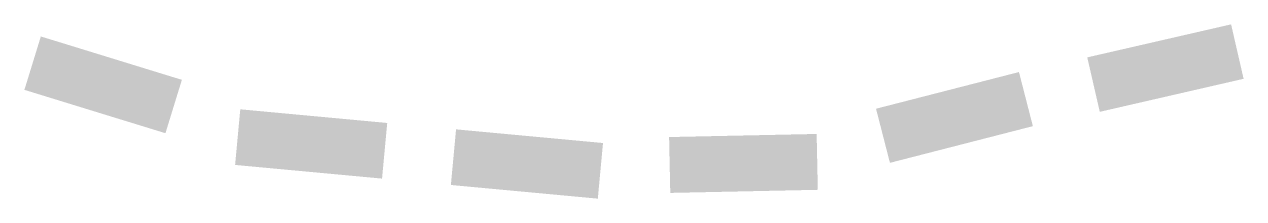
# Model space of a CAD drawing. Extents: x 587451 to 600081, y 7506605 to 7515945.
# Drawn here: x 594828 to 595391, y 7512328 to 7512408 of the extents above; entities that cross this region are included whole.
import ezdxf

# ---------------------------------------------------------------- set-up
doc = ezdxf.new("R2010")
doc.units = 0
doc.header["$LTSCALE"] = 280
doc.header["$MEASUREMENT"] = 0
doc.layers.add('ESTACAO', color=5, linetype='CONTINUOUS')
doc.layers.add('LIMITE-BACIA', color=3, linetype='CONTINUOUS')

# ---------------------------------------------------------------- blocks, each defined once
blk = doc.blocks.new('2Q')
at = {"layer": 'LIMITE-BACIA'}
blk.add_solid([(-34.05, -12.9), (-34.05, 12.9), (34.05, -12.9), (34.05, 12.9)], dxfattribs=at)

msp = doc.modelspace()

# ---------------------------------------------------------------- block references
at = {"layer": 'ESTACAO'}
for p, rotation in [((595354.74, 7512388.11), 192.9397199955695), ((594864.55, 7512380.38), 162.8952394238919), ((595257.38, 7512365.32), 194.405990780458), ((594960.54, 7512353.08), 174.6860245027223), ((595060.11, 7512343.82), 174.6860245027223), ((595160.02, 7512344.08), 181.2002659054451)]:
    msp.add_blockref('2Q', p, dxfattribs=dict(at, rotation=rotation))

doc.saveas('drawing.dxf')
